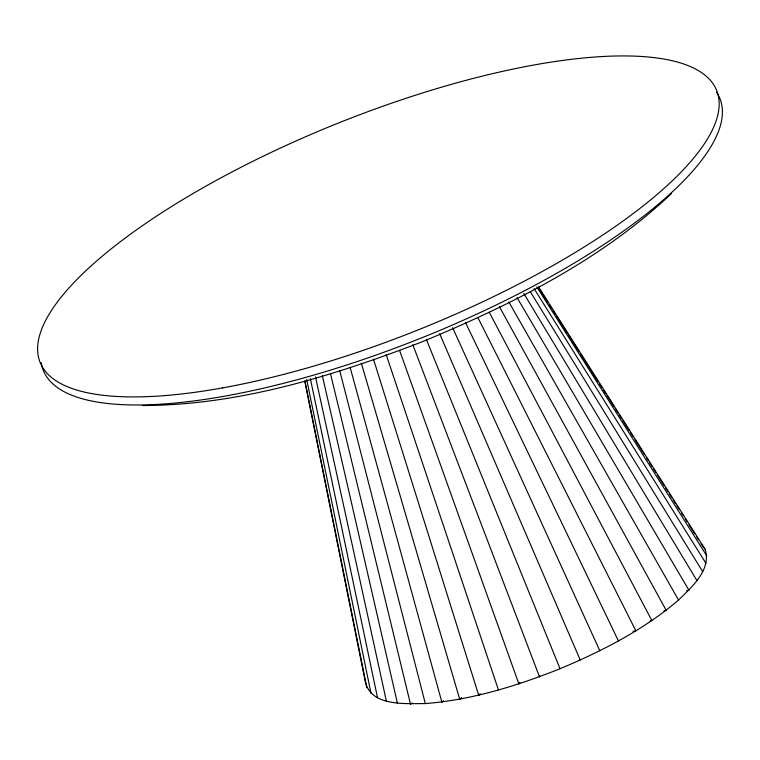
<?xml version="1.0" encoding="UTF-8"?>
<svg xmlns="http://www.w3.org/2000/svg" width="760" height="760" viewBox="0 0 760 760"><rect width="100%" height="100%" fill="white"/><g stroke="black" fill="none" stroke-linecap="round" stroke-linejoin="round"><path stroke-width="1.14" d="M304.827 381.482L365.18 681.112C370.481 706.828 405.545 703.456 425.315 703.579C471.827 699.903 516.876 685.938 560.025 668.733C602.177 651.025 643.615 629.917 678.547 600.039C691.695 587.033 711.521 570.047 705.156 549.337L538.498 286.872M539.457 676.704L539.657 675.744L539.457 676.704L412.775 344.651M399.599 350.455L518.842 683.819L519.726 682.632M518.842 683.819L519.84 682.594M671.413 193.638C600.704 260.423 512.05 304.37 423.063 341.468C333.412 375.896 239.276 405.337 142.367 405.536M373.492 359.204L478.658 695.125L480.13 694.079M478.658 695.125L480.206 694.061M459.676 699.133L461.567 697.994L459.676 699.133L361.332 363.175M441.807 701.964L443.517 701.062L441.807 701.964L350.113 367.337M330.467 373.635L410.438 703.959L412.214 703.209M410.438 703.959L412.252 703.209M688.855 590.111L686.992 590.871L688.855 590.111L517.028 297.578M666.149 610.232L664.183 610.85L666.149 610.232L499.329 306.527M650.123 620.996L651.861 620.549L489.193 312.17M633.023 631.332L635.882 630.838L477.964 317.765M579.215 659.575L580.241 660.031L439.631 333.668M701.024 543.789L705.156 549.337M538.469 287.498L547.998 302.518M549.271 304.522L551.808 308.522M553.081 310.526L555.617 314.535M556.89 316.53L567.682 333.555M568.955 335.559L579.111 351.576M580.383 353.58L598.158 381.606M599.431 383.61L601.967 387.619M603.24 389.614L605.777 393.623M607.05 395.627L614.033 406.638M615.306 408.642L617.842 412.642M619.115 414.647L621.651 418.646M622.924 420.651L629.27 430.663M630.543 432.668L633.08 436.667M634.989 439.669L644.508 454.689M646.418 457.691L648.318 460.693M649.591 462.697L652.128 466.706M653.4 468.711L655.937 472.71M657.21 474.715L664.192 485.726M665.466 487.73L668.002 491.729M669.275 493.734L671.811 497.743M673.084 499.738L675.621 503.747M676.894 505.751L679.431 509.751M681.34 512.753L683.24 515.755M685.149 518.767L687.059 521.769M688.959 524.77L694.678 533.776M696.578 536.778L698.487 539.79M536.817 286.928L706.819 555.902M534.1 288.601L705.983 563.369M530.347 291.802L702.677 571.644M523.783 293.417L696.939 580.602M508.848 301.986L678.547 600.039M465.395 322.316L618.44 640.936M452.599 327.693L599.802 650.721M426.322 339.397L560.025 668.733M386.213 354.692L498.475 689.994M339.786 370.889L425.315 703.579M322.354 375.772L397.385 703.086M315.485 376.884L386.356 700.986M310.337 378.575L377.511 697.68M306.707 379.497L370.975 693.225M304.931 380.836L366.842 687.676M716.547 92.178A364.581 110.846 -21.9 0 1 421.553 337.896A364.581 110.846 -21.9 0 1 41.239 362.662M222.689 387.875A364.581 110.846 -21.9 0 0 718.76 98.239A364.581 110.846 -21.9 0 0 193.695 193.154A364.581 110.846 -21.9 0 0 222.689 387.875"/></g></svg>
